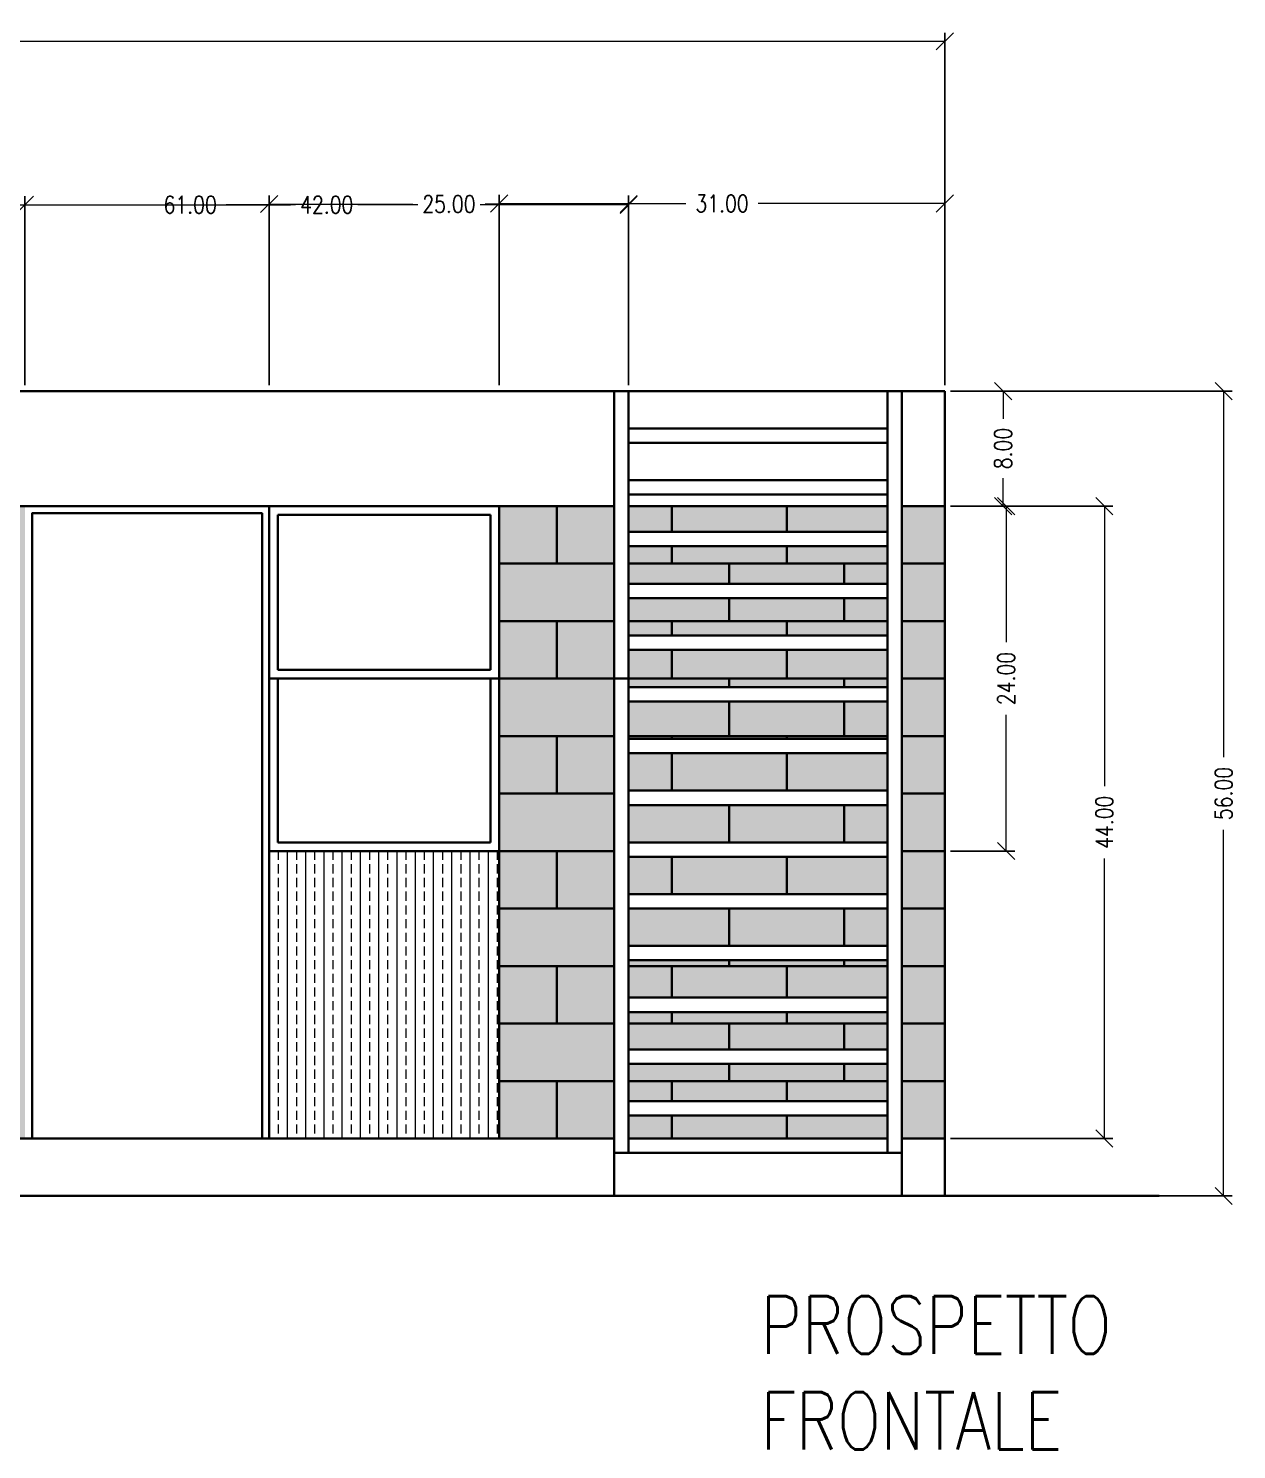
# Paper-space layout 'A000' of a CAD drawing. Header units: metres, sheet in millimetres. Extents: x -6 to 588, y -18 to 402.
# Drawn here: x 440.9 to 525, y 101.9 to 200.8 of the extents above; entities that cross this region are included whole.
import ezdxf

# ---------------------------------------------------------------- set-up
doc = ezdxf.new("R2010")
doc.units = ezdxf.units.M
doc.header["$MEASUREMENT"] = 0
doc.layers.get('DEFPOINTS').update_dxf_attribs({"color": 210})
for name, color, linetype, lineweight in [('A-ANNO-DIMS', 3, 'Continuous', 18), ('A-ANNO-TEXT', 3, 'Continuous', 18), ('A-ELEV-MBE1', 7, 'Continuous', 35), ('A-ELEV-PATT', 8, 'Continuous', 18)]:
    doc.layers.add(name, color=color, linetype=linetype, lineweight=lineweight)
doc.styles.add('E-ROMANS', font='romans.shx', dxfattribs={"width": 0.8})
doc.dimstyles.new('E-0100_ARW_18', dxfattribs={"dimscale": 0.001, "dimtxt": 180, "dimasz": 180, "dimexe": 90, "dimexo": 60, "dimgap": 90, "dimtad": 0, "dimzin": 0, "dimdsep": 46, "dimtxsty": 'E-ROMANS', "dimblk": 'OPEN90', "dimcen": 90, "dimclrd": 256, "dimclre": 256, "dimclrt": 256, "dimadec": 0, "dimazin": 0, "dimtfac": 1, "dimtmove": 1, "dimatfit": 3, "dimldrblk": 'OPEN90', "dimfxl": 1, "dimtfill": 1, "dimtolj": 1, "dimtzin": 0, "dimarcsym": 0})

# ---------------------------------------------------------------- blocks, each defined once
blk = doc.blocks.new('_Oblique')
at = {"color": 0, "linetype": 'ByBlock', "lineweight": -2}
blk.add_line((-0.5, -0.5), (0.5, 0.5), dxfattribs=at)
blk = doc.blocks.new('*D96')
at = {"layer": 'A-ANNO-DIMS', "lineweight": -2, "transparency": 16777216}
for p, q in [((309.67, 175.968), (309.67, 200.498)), ((504.67, 175.968), (504.67, 200.498))]:
    blk.add_line(p, q, dxfattribs=at)
at = {"layer": 'A-ANNO-DIMS', "transparency": 16777216}
for p, q in [((309.67, 199.898), (404.261, 199.898)), ((504.67, 199.898), (410.079, 199.898))]:
    blk.add_line(p, q, dxfattribs=at)
at = {"layer": 'DEFPOINTS', "color": 0, "transparency": 16777216}
for p in [(504.67, 199.898), (309.67, 175.568), (504.67, 175.568)]:
    blk.add_point(p, dxfattribs=at)
at = {"layer": 'A-ANNO-DIMS', "transparency": 16777216, "xscale": 1.2, "yscale": 1.2, "zscale": 1.2, "rotation": 180}
blk.add_blockref('_Oblique', (309.67, 199.898), dxfattribs=at)
at = {"layer": 'A-ANNO-DIMS', "transparency": 16777216, "xscale": 1.2, "yscale": 1.2, "zscale": 1.2}
blk.add_blockref('_Oblique', (504.67, 199.898), dxfattribs=at)
at = {"layer": 'A-ANNO-DIMS', "transparency": 16777216, "insert": (407.17, 199.898), "char_height": 1.2, "attachment_point": 5, "style": 'E-ROMANS', "bg_fill": 3, "box_fill_scale": 1.25, "bg_fill_color": 256, "bg_fill_true_color": 13158600, "bg_fill_transparency": 0}
blk.add_mtext('\\A1;195.00', dxfattribs=at)
blk = doc.blocks.new('_Open90')
at = {"color": 0, "linetype": 'ByBlock', "lineweight": -2}
for p, q in [((0, 0), (-1, 0)), ((-0.5, 0.5), (0, 0)), ((0, 0), (-0.5, -0.5))]:
    blk.add_line(p, q, dxfattribs=at)
blk = doc.blocks.new('*D100')
at = {"layer": 'A-ANNO-DIMS', "lineweight": -2, "transparency": 16777216}
for p, q in [((421.67, 175.968), (421.67, 189.132)), ((482.67, 175.968), (482.67, 189.132))]:
    blk.add_line(p, q, dxfattribs=at)
at = {"layer": 'A-ANNO-DIMS', "transparency": 16777216}
for p, q in [((421.67, 188.532), (449.673, 188.532)), ((482.67, 188.532), (454.667, 188.532))]:
    blk.add_line(p, q, dxfattribs=at)
at = {"layer": 'DEFPOINTS', "color": 0, "transparency": 16777216}
for p in [(482.67, 188.532), (421.67, 175.568), (482.67, 175.568)]:
    blk.add_point(p, dxfattribs=at)
at = {"layer": 'A-ANNO-DIMS', "transparency": 16777216, "xscale": 1.2, "yscale": 1.2, "zscale": 1.2, "rotation": 180}
blk.add_blockref('_Oblique', (421.67, 188.532), dxfattribs=at)
at = {"layer": 'A-ANNO-DIMS', "transparency": 16777216, "xscale": 1.2, "yscale": 1.2, "zscale": 1.2}
blk.add_blockref('_Oblique', (482.67, 188.532), dxfattribs=at)
at = {"layer": 'A-ANNO-DIMS', "transparency": 16777216, "insert": (452.17, 188.532), "char_height": 1.2, "attachment_point": 5, "style": 'E-ROMANS', "bg_fill": 3, "box_fill_scale": 1.25, "bg_fill_color": 256, "bg_fill_true_color": 13158600, "bg_fill_transparency": 0}
blk.add_mtext('\\A1;61.00', dxfattribs=at)
blk = doc.blocks.new('*D101')
at = {"layer": 'A-ANNO-DIMS', "lineweight": -2, "transparency": 16777216}
for p, q in [((440.67, 175.968), (440.67, 189.132)), ((482.67, 175.968), (482.67, 189.132))]:
    blk.add_line(p, q, dxfattribs=at)
at = {"layer": 'A-ANNO-DIMS', "transparency": 16777216}
for p, q in [((440.67, 188.532), (459.15, 188.532)), ((482.67, 188.532), (464.19, 188.532))]:
    blk.add_line(p, q, dxfattribs=at)
at = {"layer": 'DEFPOINTS', "color": 0, "transparency": 16777216}
for p in [(482.67, 188.532), (440.67, 175.568), (482.67, 175.568)]:
    blk.add_point(p, dxfattribs=at)
at = {"layer": 'A-ANNO-DIMS', "transparency": 16777216, "xscale": 1.2, "yscale": 1.2, "zscale": 1.2, "rotation": 180}
blk.add_blockref('_Oblique', (440.67, 188.532), dxfattribs=at)
at = {"layer": 'A-ANNO-DIMS', "transparency": 16777216, "xscale": 1.2, "yscale": 1.2, "zscale": 1.2}
blk.add_blockref('_Oblique', (482.67, 188.532), dxfattribs=at)
at = {"layer": 'A-ANNO-DIMS', "transparency": 16777216, "insert": (461.67, 188.532), "char_height": 1.2, "attachment_point": 5, "style": 'E-ROMANS', "bg_fill": 3, "box_fill_scale": 1.25, "bg_fill_color": 256, "bg_fill_true_color": 13158600, "bg_fill_transparency": 0}
blk.add_mtext('\\A1;42.00', dxfattribs=at)
blk = doc.blocks.new('*D102')
at = {"layer": 'A-ANNO-DIMS', "lineweight": -2, "transparency": 16777216}
for p, q in [((457.67, 175.968), (457.67, 189.181)), ((482.67, 175.968), (482.67, 189.181))]:
    blk.add_line(p, q, dxfattribs=at)
at = {"layer": 'A-ANNO-DIMS', "transparency": 16777216}
for p, q in [((457.67, 188.581), (467.65, 188.581)), ((482.67, 188.581), (472.69, 188.581))]:
    blk.add_line(p, q, dxfattribs=at)
at = {"layer": 'DEFPOINTS', "color": 0, "transparency": 16777216}
for p in [(482.67, 188.581), (457.67, 175.568), (482.67, 175.568)]:
    blk.add_point(p, dxfattribs=at)
at = {"layer": 'A-ANNO-DIMS', "transparency": 16777216, "xscale": 1.2, "yscale": 1.2, "zscale": 1.2, "rotation": 180}
blk.add_blockref('_Oblique', (457.67, 188.581), dxfattribs=at)
at = {"layer": 'A-ANNO-DIMS', "transparency": 16777216, "xscale": 1.2, "yscale": 1.2, "zscale": 1.2}
blk.add_blockref('_Oblique', (482.67, 188.581), dxfattribs=at)
at = {"layer": 'A-ANNO-DIMS', "transparency": 16777216, "insert": (470.17, 188.581), "char_height": 1.2, "attachment_point": 5, "style": 'E-ROMANS', "bg_fill": 3, "box_fill_scale": 1.25, "bg_fill_color": 256, "bg_fill_true_color": 13158600, "bg_fill_transparency": 0}
blk.add_mtext('\\A1;25.00', dxfattribs=at)
blk = doc.blocks.new('*D103')
at = {"layer": 'A-ANNO-DIMS', "lineweight": -2, "transparency": 16777216}
for p, q in [((473.67, 175.968), (473.67, 189.219)), ((504.67, 175.968), (504.67, 189.219))]:
    blk.add_line(p, q, dxfattribs=at)
at = {"layer": 'A-ANNO-DIMS', "transparency": 16777216}
for p, q in [((473.67, 188.619), (486.65, 188.619)), ((504.67, 188.619), (491.69, 188.619))]:
    blk.add_line(p, q, dxfattribs=at)
at = {"layer": 'DEFPOINTS', "color": 0, "transparency": 16777216}
for p in [(504.67, 188.619), (473.67, 175.568), (504.67, 175.568)]:
    blk.add_point(p, dxfattribs=at)
at = {"layer": 'A-ANNO-DIMS', "transparency": 16777216, "xscale": 1.2, "yscale": 1.2, "zscale": 1.2, "rotation": 180}
blk.add_blockref('_Oblique', (473.67, 188.619), dxfattribs=at)
at = {"layer": 'A-ANNO-DIMS', "transparency": 16777216, "xscale": 1.2, "yscale": 1.2, "zscale": 1.2}
blk.add_blockref('_Oblique', (504.67, 188.619), dxfattribs=at)
at = {"layer": 'A-ANNO-DIMS', "transparency": 16777216, "insert": (489.17, 188.619), "char_height": 1.2, "attachment_point": 5, "style": 'E-ROMANS', "bg_fill": 3, "box_fill_scale": 1.25, "bg_fill_color": 256, "bg_fill_true_color": 13158600, "bg_fill_transparency": 0}
blk.add_mtext('\\A1;31.00', dxfattribs=at)
blk = doc.blocks.new('*D104')
at = {"layer": 'A-ANNO-DIMS', "lineweight": -2, "transparency": 16777216}
for p, q in [((505.07, 175.568), (509.32, 175.568)), ((505.07, 167.568), (509.32, 167.568))]:
    blk.add_line(p, q, dxfattribs=at)
at = {"layer": 'A-ANNO-DIMS', "transparency": 16777216}
for p, q in [((508.72, 175.568), (508.72, 173.631)), ((508.72, 167.568), (508.72, 169.505))]:
    blk.add_line(p, q, dxfattribs=at)
at = {"layer": 'DEFPOINTS', "color": 0, "transparency": 16777216}
for p in [(504.67, 175.568), (504.67, 167.568), (508.72, 167.568)]:
    blk.add_point(p, dxfattribs=at)
at = {"layer": 'A-ANNO-DIMS', "transparency": 16777216, "xscale": 1.2, "yscale": 1.2, "zscale": 1.2}
for p, rotation in [((508.72, 175.568), 90), ((508.72, 167.568), 270)]:
    blk.add_blockref('_Oblique', p, dxfattribs=dict(at, rotation=rotation))
at = {"layer": 'A-ANNO-DIMS', "transparency": 16777216, "insert": (508.72, 171.568), "char_height": 1.2, "attachment_point": 5, "rotation": 90, "style": 'E-ROMANS', "bg_fill": 3, "box_fill_scale": 1.25, "bg_fill_color": 256, "bg_fill_true_color": 13158600, "bg_fill_transparency": 0}
blk.add_mtext('\\A1;8.00', dxfattribs=at)
blk = doc.blocks.new('*D105')
at = {"layer": 'A-ANNO-DIMS', "lineweight": -2, "transparency": 16777216}
for p, q in [((505.07, 167.568), (509.53, 167.568)), ((505.07, 143.568), (509.53, 143.568))]:
    blk.add_line(p, q, dxfattribs=at)
at = {"layer": 'A-ANNO-DIMS', "transparency": 16777216}
for p, q in [((508.93, 167.568), (508.93, 158.088)), ((508.93, 143.568), (508.93, 153.048))]:
    blk.add_line(p, q, dxfattribs=at)
at = {"layer": 'DEFPOINTS', "color": 0, "transparency": 16777216}
for p in [(504.67, 167.568), (504.67, 143.568), (508.93, 143.568)]:
    blk.add_point(p, dxfattribs=at)
at = {"layer": 'A-ANNO-DIMS', "transparency": 16777216, "xscale": 1.2, "yscale": 1.2, "zscale": 1.2}
for p, rotation in [((508.93, 167.568), 90), ((508.93, 143.568), 270)]:
    blk.add_blockref('_Oblique', p, dxfattribs=dict(at, rotation=rotation))
at = {"layer": 'A-ANNO-DIMS', "transparency": 16777216, "insert": (508.93, 155.568), "char_height": 1.2, "attachment_point": 5, "rotation": 90, "style": 'E-ROMANS', "bg_fill": 3, "box_fill_scale": 1.25, "bg_fill_color": 256, "bg_fill_true_color": 13158600, "bg_fill_transparency": 0}
blk.add_mtext('\\A1;24.00', dxfattribs=at)
blk = doc.blocks.new('*D106')
at = {"layer": 'A-ANNO-DIMS', "lineweight": -2, "transparency": 16777216}
for p, q in [((505.07, 167.568), (516.362, 167.568)), ((505.07, 123.568), (516.362, 123.568))]:
    blk.add_line(p, q, dxfattribs=at)
at = {"layer": 'A-ANNO-DIMS', "transparency": 16777216}
for p, q in [((515.762, 167.568), (515.762, 148.088)), ((515.762, 123.568), (515.762, 143.048))]:
    blk.add_line(p, q, dxfattribs=at)
at = {"layer": 'DEFPOINTS', "color": 0, "transparency": 16777216}
for p in [(504.67, 167.568), (504.67, 123.568), (515.762, 123.568)]:
    blk.add_point(p, dxfattribs=at)
at = {"layer": 'A-ANNO-DIMS', "transparency": 16777216, "xscale": 1.2, "yscale": 1.2, "zscale": 1.2}
for p, rotation in [((515.762, 167.568), 90), ((515.762, 123.568), 270)]:
    blk.add_blockref('_Oblique', p, dxfattribs=dict(at, rotation=rotation))
at = {"layer": 'A-ANNO-DIMS', "transparency": 16777216, "insert": (515.762, 145.568), "char_height": 1.2, "attachment_point": 5, "rotation": 90, "style": 'E-ROMANS', "bg_fill": 3, "box_fill_scale": 1.25, "bg_fill_color": 256, "bg_fill_true_color": 13158600, "bg_fill_transparency": 0}
blk.add_mtext('\\A1;44.00', dxfattribs=at)
blk = doc.blocks.new('*D107')
at = {"layer": 'A-ANNO-DIMS', "lineweight": -2, "transparency": 16777216}
for p, q in [((505.07, 175.568), (524.659, 175.568)), ((505.07, 119.568), (524.659, 119.568))]:
    blk.add_line(p, q, dxfattribs=at)
at = {"layer": 'A-ANNO-DIMS', "transparency": 16777216}
for p, q in [((524.059, 175.568), (524.059, 150.088)), ((524.059, 119.568), (524.059, 145.048))]:
    blk.add_line(p, q, dxfattribs=at)
at = {"layer": 'DEFPOINTS', "color": 0, "transparency": 16777216}
for p in [(504.67, 175.568), (504.67, 119.568), (524.059, 119.568)]:
    blk.add_point(p, dxfattribs=at)
at = {"layer": 'A-ANNO-DIMS', "transparency": 16777216, "xscale": 1.2, "yscale": 1.2, "zscale": 1.2}
for p, rotation in [((524.059, 175.568), 90), ((524.059, 119.568), 270)]:
    blk.add_blockref('_Oblique', p, dxfattribs=dict(at, rotation=rotation))
at = {"layer": 'A-ANNO-DIMS', "transparency": 16777216, "insert": (524.059, 147.568), "char_height": 1.2, "attachment_point": 5, "rotation": 90, "style": 'E-ROMANS', "bg_fill": 3, "box_fill_scale": 1.25, "bg_fill_color": 256, "bg_fill_true_color": 13158600, "bg_fill_transparency": 0}
blk.add_mtext('\\A1;56.00', dxfattribs=at)

psp = doc.layouts.new('A000')

# ---------------------------------------------------------------- hatches: boundary and pattern name
at = {"layer": 'A-ELEV-PATT'}
h = psp.add_hatch(dxfattribs=at)
h.set_pattern_fill('DOTS,_O', color=256, scale=0.5, angle=450)
h.set_pattern_definition([(90, (988.5353, 5863.67945), (-0.79375, 0.396875), [0, -0.79375])])
h.paths.add_polyline_path([(440.67, 167.568), (421.67, 167.568), (421.67, 143.568), (421.67, 123.568), (440.67, 123.568)])
h.paths.add_polyline_path([(481.67, 167.568), (473.67, 167.568), (473.67, 123.568), (481.67, 123.568)])
h.paths.add_polyline_path([(500.67, 167.568), (482.67, 167.568), (482.67, 165.768), (500.67, 165.768)])
h.paths.add_polyline_path([(500.67, 164.768), (482.67, 164.768), (482.67, 162.168), (500.67, 162.168)])
h.paths.add_polyline_path([(500.67, 161.168), (482.67, 161.168), (482.67, 158.568), (500.67, 158.568)])
h.paths.add_polyline_path([(500.67, 157.568), (482.67, 157.568), (482.67, 154.968), (500.67, 154.968)])
h.paths.add_polyline_path([(500.67, 153.968), (482.67, 153.968), (482.67, 151.368), (500.67, 151.368)])
h.paths.add_polyline_path([(500.67, 150.368), (482.67, 150.368), (482.67, 147.768), (500.67, 147.768)])
h.paths.add_polyline_path([(500.67, 146.768), (482.67, 146.768), (482.67, 144.168), (500.67, 144.168)])
h.paths.add_polyline_path([(500.67, 143.168), (482.67, 143.168), (482.67, 140.568), (500.67, 140.568)])
h.paths.add_polyline_path([(500.67, 139.568), (482.67, 139.568), (482.67, 136.968), (500.67, 136.968)])
h.paths.add_polyline_path([(500.67, 135.968), (482.67, 135.968), (482.67, 133.368), (500.67, 133.368)])
h.paths.add_polyline_path([(500.67, 132.368), (482.67, 132.368), (482.67, 129.768), (500.67, 129.768)])
h.paths.add_polyline_path([(500.67, 128.768), (482.67, 128.768), (482.67, 126.168), (500.67, 126.168)])
h.paths.add_polyline_path([(500.67, 125.168), (482.67, 125.168), (482.67, 123.568), (500.67, 123.568)])
h.paths.add_polyline_path([(504.67, 167.568), (501.67, 167.568), (501.67, 123.568), (504.67, 123.568)])

# ---------------------------------------------------------------- linework, layer by layer
at = {"layer": 'A-ELEV-MBE1'}
for p, q in [((373.67, 175.568), (482.67, 175.568)), ((482.67, 175.568), (501.67, 175.568)), ((501.67, 175.568), (504.67, 175.568)), ((504.67, 175.568), (504.67, 119.568)), ((482.67, 172.968), (500.67, 172.968)), ((482.67, 171.968), (500.67, 171.968)), ((482.67, 169.368), (500.67, 169.368)), ((482.67, 168.368), (500.67, 168.368)), ((373.67, 167.568), (481.67, 167.568)), ((457.67, 167.568), (457.67, 123.568)), ((473.67, 167.568), (457.752, 167.568)), ((473.67, 123.568), (473.67, 167.568)), ((477.67, 167.568), (477.67, 163.568)), ((500.67, 167.568), (482.67, 167.568)), ((485.67, 167.568), (485.67, 165.768)), ((493.67, 167.568), (493.67, 165.768)), ((501.67, 167.568), (504.67, 167.568)), ((473.07, 166.968), (458.27, 166.968)), ((458.27, 166.968), (458.27, 156.168)), ((473.07, 166.968), (473.07, 156.168)), ((482.67, 165.768), (500.67, 165.768)), ((482.67, 164.768), (500.67, 164.768)), ((485.67, 164.768), (485.67, 163.568)), ((493.67, 164.768), (493.67, 163.568)), ((473.67, 163.568), (481.67, 163.568)), ((482.67, 163.568), (500.67, 163.568)), ((489.67, 163.568), (489.67, 162.168)), ((497.67, 163.568), (497.67, 162.168)), ((501.67, 163.568), (504.67, 163.568)), ((482.67, 162.168), (500.67, 162.168)), ((482.67, 161.168), (500.67, 161.168)), ((489.67, 161.168), (489.67, 159.568)), ((497.67, 161.168), (497.67, 159.568)), ((473.67, 159.568), (481.67, 159.568)), ((477.67, 159.568), (477.67, 155.568)), ((482.67, 159.568), (500.67, 159.568)), ((485.67, 159.568), (485.67, 158.568)), ((493.67, 159.568), (493.67, 158.568)), ((501.67, 159.568), (504.67, 159.568)), ((482.67, 158.568), (500.67, 158.568)), ((482.67, 157.568), (500.67, 157.568)), ((485.67, 157.568), (485.67, 155.568)), ((493.67, 157.568), (493.67, 155.568)), ((458.27, 155.568), (458.27, 144.168)), ((473.07, 155.568), (473.07, 144.168)), ((473.67, 155.568), (500.67, 155.568)), ((489.67, 155.568), (489.67, 154.968)), ((497.67, 155.568), (497.67, 154.968)), ((501.67, 155.568), (504.67, 155.568)), ((482.67, 154.968), (500.67, 154.968)), ((482.67, 153.968), (500.67, 153.968)), ((489.67, 153.968), (489.67, 151.568)), ((497.67, 153.968), (497.67, 151.568)), ((473.67, 151.568), (481.67, 151.568)), ((477.67, 151.568), (477.67, 147.568)), ((482.67, 151.568), (500.67, 151.568)), ((482.67, 151.368), (500.67, 151.368)), ((485.67, 151.568), (485.67, 151.368)), ((493.67, 151.568), (493.67, 151.368)), ((501.67, 151.568), (504.67, 151.568)), ((482.67, 150.368), (500.67, 150.368)), ((485.67, 150.368), (485.67, 147.768)), ((493.67, 150.368), (493.67, 147.768)), ((473.67, 147.568), (481.67, 147.568)), ((482.67, 147.768), (500.67, 147.768)), ((501.67, 147.568), (504.67, 147.568)), ((482.67, 146.768), (500.67, 146.768)), ((489.67, 146.768), (489.67, 144.168)), ((497.67, 146.768), (497.67, 144.168)), ((473.67, 143.568), (457.67, 143.568)), ((473.07, 144.168), (458.27, 144.168)), ((473.67, 143.568), (481.67, 143.568)), ((477.67, 143.568), (477.67, 139.568)), ((482.67, 144.168), (500.67, 144.168)), ((501.67, 143.568), (504.67, 143.568)), ((482.67, 143.168), (500.67, 143.168)), ((485.67, 143.168), (485.67, 140.568)), ((493.67, 143.168), (493.67, 140.568)), ((482.67, 140.568), (500.67, 140.568)), ((473.67, 139.568), (481.67, 139.568)), ((482.67, 139.568), (500.67, 139.568)), ((489.67, 139.568), (489.67, 136.968)), ((497.67, 139.568), (497.67, 136.968)), ((501.67, 139.568), (504.67, 139.568)), ((482.67, 136.968), (500.67, 136.968)), ((473.67, 135.568), (481.67, 135.568)), ((477.67, 135.568), (477.67, 131.568)), ((482.67, 135.968), (500.67, 135.968)), ((482.67, 135.568), (500.67, 135.568)), ((485.67, 135.568), (485.67, 133.368)), ((489.67, 135.968), (489.67, 135.568)), ((493.67, 135.568), (493.67, 133.368)), ((497.67, 135.968), (497.67, 135.568)), ((501.67, 135.568), (504.67, 135.568)), ((482.67, 133.368), (500.67, 133.368)), ((473.67, 131.568), (481.67, 131.568)), ((482.67, 132.368), (500.67, 132.368)), ((482.67, 131.568), (500.67, 131.568)), ((485.67, 132.368), (485.67, 131.568)), ((489.67, 131.568), (489.67, 129.768)), ((493.67, 132.368), (493.67, 131.568)), ((497.67, 131.568), (497.67, 129.768)), ((501.67, 131.568), (504.67, 131.568)), ((482.67, 129.768), (500.67, 129.768)), ((482.67, 128.768), (500.67, 128.768)), ((489.67, 128.768), (489.67, 127.568)), ((497.67, 128.768), (497.67, 127.568)), ((473.67, 127.568), (481.67, 127.568)), ((477.67, 127.568), (477.67, 123.568)), ((482.67, 127.568), (500.67, 127.568)), ((485.67, 127.568), (485.67, 126.168)), ((493.67, 127.568), (493.67, 126.168)), ((501.67, 127.568), (504.67, 127.568)), ((482.67, 126.168), (500.67, 126.168)), ((482.67, 125.168), (500.67, 125.168)), ((485.67, 125.168), (485.67, 123.568)), ((493.67, 125.168), (493.67, 123.568)), ((373.67, 123.568), (481.67, 123.568)), ((482.67, 123.568), (500.67, 123.568)), ((501.67, 123.568), (504.67, 123.568)), ((481.67, 122.568), (501.67, 122.568)), ((309.67, 119.568), (519.582, 119.568))]:
    psp.add_line(p, q, dxfattribs=at)
for points in [[(481.67, 119.568), (481.67, 175.568)], [(482.67, 122.568), (482.67, 175.568)], [(500.67, 122.568), (500.67, 175.568)], [(501.67, 119.568), (501.67, 175.568)], [(441.17, 123.568), (441.17, 167.068), (457.17, 167.068), (457.17, 123.568)], [(473.67, 155.568), (457.67, 155.568)], [(473.07, 156.168), (458.27, 156.168)]]:
    psp.add_lwpolyline(points, dxfattribs=at)
at = {"layer": 'A-ELEV-PATT', "linetype": 'Continuous'}
for p, q in [((457.675, 123.568), (457.675, 143.568)), ((458.31, 142.964), (458.31, 143.568)), ((458.945, 123.568), (458.945, 143.568)), ((459.58, 142.964), (459.58, 143.568)), ((460.215, 123.568), (460.215, 143.568)), ((460.85, 142.964), (460.85, 143.568)), ((461.485, 123.568), (461.485, 143.568)), ((462.12, 142.964), (462.12, 143.568)), ((462.755, 123.568), (462.755, 143.568)), ((463.39, 142.964), (463.39, 143.568)), ((464.025, 123.568), (464.025, 143.568)), ((464.66, 142.964), (464.66, 143.568)), ((465.295, 123.568), (465.295, 143.568)), ((465.93, 142.964), (465.93, 143.568)), ((466.565, 123.568), (466.565, 143.568)), ((467.2, 142.964), (467.2, 143.568)), ((467.835, 123.568), (467.835, 143.568)), ((468.47, 142.964), (468.47, 143.568)), ((469.105, 123.568), (469.105, 143.568)), ((469.74, 142.964), (469.74, 143.568)), ((470.375, 123.568), (470.375, 143.568)), ((471.01, 142.964), (471.01, 143.568)), ((471.645, 123.568), (471.645, 143.568)), ((472.28, 142.964), (472.28, 143.568)), ((472.915, 123.568), (472.915, 143.568)), ((473.55, 142.964), (473.55, 143.568)), ((458.31, 142.012), (458.31, 142.647)), ((459.58, 142.012), (459.58, 142.647)), ((460.85, 142.012), (460.85, 142.647)), ((462.12, 142.012), (462.12, 142.647)), ((463.39, 142.012), (463.39, 142.647)), ((464.66, 142.012), (464.66, 142.647)), ((465.93, 142.012), (465.93, 142.647)), ((467.2, 142.012), (467.2, 142.647)), ((468.47, 142.012), (468.47, 142.647)), ((469.74, 142.012), (469.74, 142.647)), ((471.01, 142.012), (471.01, 142.647)), ((472.28, 142.012), (472.28, 142.647)), ((473.55, 142.012), (473.55, 142.647)), ((458.31, 141.059), (458.31, 141.694)), ((459.58, 141.059), (459.58, 141.694)), ((460.85, 141.059), (460.85, 141.694)), ((462.12, 141.059), (462.12, 141.694)), ((463.39, 141.059), (463.39, 141.694)), ((464.66, 141.059), (464.66, 141.694)), ((465.93, 141.059), (465.93, 141.694)), ((467.2, 141.059), (467.2, 141.694)), ((468.47, 141.059), (468.47, 141.694)), ((469.74, 141.059), (469.74, 141.694)), ((471.01, 141.059), (471.01, 141.694)), ((472.28, 141.059), (472.28, 141.694)), ((473.55, 141.059), (473.55, 141.694)), ((458.31, 140.107), (458.31, 140.742)), ((459.58, 140.107), (459.58, 140.742)), ((460.85, 140.107), (460.85, 140.742)), ((462.12, 140.107), (462.12, 140.742)), ((463.39, 140.107), (463.39, 140.742)), ((464.66, 140.107), (464.66, 140.742)), ((465.93, 140.107), (465.93, 140.742)), ((467.2, 140.107), (467.2, 140.742)), ((468.47, 140.107), (468.47, 140.742)), ((469.74, 140.107), (469.74, 140.742)), ((471.01, 140.107), (471.01, 140.742)), ((472.28, 140.107), (472.28, 140.742)), ((473.55, 140.107), (473.55, 140.742)), ((458.31, 139.154), (458.31, 139.789)), ((459.58, 139.154), (459.58, 139.789)), ((460.85, 139.154), (460.85, 139.789)), ((462.12, 139.154), (462.12, 139.789)), ((463.39, 139.154), (463.39, 139.789)), ((464.66, 139.154), (464.66, 139.789)), ((465.93, 139.154), (465.93, 139.789)), ((467.2, 139.154), (467.2, 139.789)), ((468.47, 139.154), (468.47, 139.789)), ((469.74, 139.154), (469.74, 139.789)), ((471.01, 139.154), (471.01, 139.789)), ((472.28, 139.154), (472.28, 139.789)), ((473.55, 139.154), (473.55, 139.789)), ((458.31, 138.202), (458.31, 138.837)), ((459.58, 138.202), (459.58, 138.837)), ((460.85, 138.202), (460.85, 138.837)), ((462.12, 138.202), (462.12, 138.837)), ((463.39, 138.202), (463.39, 138.837)), ((464.66, 138.202), (464.66, 138.837)), ((465.93, 138.202), (465.93, 138.837)), ((467.2, 138.202), (467.2, 138.837)), ((468.47, 138.202), (468.47, 138.837)), ((469.74, 138.202), (469.74, 138.837)), ((471.01, 138.202), (471.01, 138.837)), ((472.28, 138.202), (472.28, 138.837)), ((473.55, 138.202), (473.55, 138.837)), ((458.31, 137.249), (458.31, 137.884)), ((459.58, 137.249), (459.58, 137.884)), ((460.85, 137.249), (460.85, 137.884)), ((462.12, 137.249), (462.12, 137.884)), ((463.39, 137.249), (463.39, 137.884)), ((464.66, 137.249), (464.66, 137.884)), ((465.93, 137.249), (465.93, 137.884)), ((467.2, 137.249), (467.2, 137.884)), ((468.47, 137.249), (468.47, 137.884)), ((469.74, 137.249), (469.74, 137.884)), ((471.01, 137.249), (471.01, 137.884)), ((472.28, 137.249), (472.28, 137.884)), ((473.55, 137.249), (473.55, 137.884)), ((458.31, 136.297), (458.31, 136.932)), ((459.58, 136.297), (459.58, 136.932)), ((460.85, 136.297), (460.85, 136.932)), ((462.12, 136.297), (462.12, 136.932)), ((463.39, 136.297), (463.39, 136.932)), ((464.66, 136.297), (464.66, 136.932)), ((465.93, 136.297), (465.93, 136.932)), ((467.2, 136.297), (467.2, 136.932)), ((468.47, 136.297), (468.47, 136.932)), ((469.74, 136.297), (469.74, 136.932)), ((471.01, 136.297), (471.01, 136.932)), ((472.28, 136.297), (472.28, 136.932)), ((473.55, 136.297), (473.55, 136.932)), ((458.31, 135.344), (458.31, 135.979)), ((459.58, 135.344), (459.58, 135.979)), ((460.85, 135.344), (460.85, 135.979)), ((462.12, 135.344), (462.12, 135.979)), ((463.39, 135.344), (463.39, 135.979)), ((464.66, 135.344), (464.66, 135.979)), ((465.93, 135.344), (465.93, 135.979)), ((467.2, 135.344), (467.2, 135.979)), ((468.47, 135.344), (468.47, 135.979)), ((469.74, 135.344), (469.74, 135.979)), ((471.01, 135.344), (471.01, 135.979)), ((472.28, 135.344), (472.28, 135.979)), ((473.55, 135.344), (473.55, 135.979)), ((458.31, 134.392), (458.31, 135.027)), ((459.58, 134.392), (459.58, 135.027)), ((460.85, 134.392), (460.85, 135.027)), ((462.12, 134.392), (462.12, 135.027)), ((463.39, 134.392), (463.39, 135.027)), ((464.66, 134.392), (464.66, 135.027)), ((465.93, 134.392), (465.93, 135.027)), ((467.2, 134.392), (467.2, 135.027)), ((468.47, 134.392), (468.47, 135.027)), ((469.74, 134.392), (469.74, 135.027)), ((471.01, 134.392), (471.01, 135.027)), ((472.28, 134.392), (472.28, 135.027)), ((473.55, 134.392), (473.55, 135.027)), ((458.31, 133.439), (458.31, 134.074)), ((459.58, 133.439), (459.58, 134.074)), ((460.85, 133.439), (460.85, 134.074)), ((462.12, 133.439), (462.12, 134.074)), ((463.39, 133.439), (463.39, 134.074)), ((464.66, 133.439), (464.66, 134.074)), ((465.93, 133.439), (465.93, 134.074)), ((467.2, 133.439), (467.2, 134.074)), ((468.47, 133.439), (468.47, 134.074)), ((469.74, 133.439), (469.74, 134.074)), ((471.01, 133.439), (471.01, 134.074)), ((472.28, 133.439), (472.28, 134.074)), ((473.55, 133.439), (473.55, 134.074)), ((458.31, 132.487), (458.31, 133.122)), ((459.58, 132.487), (459.58, 133.122)), ((460.85, 132.487), (460.85, 133.122)), ((462.12, 132.487), (462.12, 133.122)), ((463.39, 132.487), (463.39, 133.122)), ((464.66, 132.487), (464.66, 133.122)), ((465.93, 132.487), (465.93, 133.122)), ((467.2, 132.487), (467.2, 133.122)), ((468.47, 132.487), (468.47, 133.122)), ((469.74, 132.487), (469.74, 133.122)), ((471.01, 132.487), (471.01, 133.122)), ((472.28, 132.487), (472.28, 133.122)), ((473.55, 132.487), (473.55, 133.122)), ((458.31, 131.534), (458.31, 132.169)), ((459.58, 131.534), (459.58, 132.169)), ((460.85, 131.534), (460.85, 132.169)), ((462.12, 131.534), (462.12, 132.169)), ((463.39, 131.534), (463.39, 132.169)), ((464.66, 131.534), (464.66, 132.169)), ((465.93, 131.534), (465.93, 132.169)), ((467.2, 131.534), (467.2, 132.169)), ((468.47, 131.534), (468.47, 132.169)), ((469.74, 131.534), (469.74, 132.169)), ((471.01, 131.534), (471.01, 132.169)), ((472.28, 131.534), (472.28, 132.169)), ((473.55, 131.534), (473.55, 132.169)), ((458.31, 130.582), (458.31, 131.217)), ((459.58, 130.582), (459.58, 131.217)), ((460.85, 130.582), (460.85, 131.217)), ((462.12, 130.582), (462.12, 131.217)), ((463.39, 130.582), (463.39, 131.217)), ((464.66, 130.582), (464.66, 131.217)), ((465.93, 130.582), (465.93, 131.217)), ((467.2, 130.582), (467.2, 131.217)), ((468.47, 130.582), (468.47, 131.217)), ((469.74, 130.582), (469.74, 131.217)), ((471.01, 130.582), (471.01, 131.217)), ((472.28, 130.582), (472.28, 131.217)), ((473.55, 130.582), (473.55, 131.217)), ((458.31, 129.629), (458.31, 130.264)), ((459.58, 129.629), (459.58, 130.264)), ((460.85, 129.629), (460.85, 130.264)), ((462.12, 129.629), (462.12, 130.264)), ((463.39, 129.629), (463.39, 130.264)), ((464.66, 129.629), (464.66, 130.264)), ((465.93, 129.629), (465.93, 130.264)), ((467.2, 129.629), (467.2, 130.264)), ((468.47, 129.629), (468.47, 130.264)), ((469.74, 129.629), (469.74, 130.264)), ((471.01, 129.629), (471.01, 130.264)), ((472.28, 129.629), (472.28, 130.264)), ((473.55, 129.629), (473.55, 130.264)), ((458.31, 128.677), (458.31, 129.312)), ((459.58, 128.677), (459.58, 129.312)), ((460.85, 128.677), (460.85, 129.312)), ((462.12, 128.677), (462.12, 129.312)), ((463.39, 128.677), (463.39, 129.312)), ((464.66, 128.677), (464.66, 129.312)), ((465.93, 128.677), (465.93, 129.312)), ((467.2, 128.677), (467.2, 129.312)), ((468.47, 128.677), (468.47, 129.312)), ((469.74, 128.677), (469.74, 129.312)), ((471.01, 128.677), (471.01, 129.312)), ((472.28, 128.677), (472.28, 129.312)), ((473.55, 128.677), (473.55, 129.312)), ((458.31, 127.724), (458.31, 128.359)), ((459.58, 127.724), (459.58, 128.359)), ((460.85, 127.724), (460.85, 128.359)), ((462.12, 127.724), (462.12, 128.359)), ((463.39, 127.724), (463.39, 128.359)), ((464.66, 127.724), (464.66, 128.359)), ((465.93, 127.724), (465.93, 128.359)), ((467.2, 127.724), (467.2, 128.359)), ((468.47, 127.724), (468.47, 128.359)), ((469.74, 127.724), (469.74, 128.359)), ((471.01, 127.724), (471.01, 128.359)), ((472.28, 127.724), (472.28, 128.359)), ((473.55, 127.724), (473.55, 128.359)), ((458.31, 126.772), (458.31, 127.407)), ((459.58, 126.772), (459.58, 127.407)), ((460.85, 126.772), (460.85, 127.407)), ((462.12, 126.772), (462.12, 127.407)), ((463.39, 126.772), (463.39, 127.407)), ((464.66, 126.772), (464.66, 127.407)), ((465.93, 126.772), (465.93, 127.407)), ((467.2, 126.772), (467.2, 127.407)), ((468.47, 126.772), (468.47, 127.407)), ((469.74, 126.772), (469.74, 127.407)), ((471.01, 126.772), (471.01, 127.407)), ((472.28, 126.772), (472.28, 127.407)), ((473.55, 126.772), (473.55, 127.407)), ((458.31, 125.819), (458.31, 126.454)), ((459.58, 125.819), (459.58, 126.454)), ((460.85, 125.819), (460.85, 126.454)), ((462.12, 125.819), (462.12, 126.454)), ((463.39, 125.819), (463.39, 126.454)), ((464.66, 125.819), (464.66, 126.454)), ((465.93, 125.819), (465.93, 126.454)), ((467.2, 125.819), (467.2, 126.454)), ((468.47, 125.819), (468.47, 126.454)), ((469.74, 125.819), (469.74, 126.454)), ((471.01, 125.819), (471.01, 126.454)), ((472.28, 125.819), (472.28, 126.454)), ((473.55, 125.819), (473.55, 126.454)), ((458.31, 124.867), (458.31, 125.502)), ((459.58, 124.867), (459.58, 125.502)), ((460.85, 124.867), (460.85, 125.502)), ((462.12, 124.867), (462.12, 125.502)), ((463.39, 124.867), (463.39, 125.502)), ((464.66, 124.867), (464.66, 125.502)), ((465.93, 124.867), (465.93, 125.502)), ((467.2, 124.867), (467.2, 125.502)), ((468.47, 124.867), (468.47, 125.502)), ((469.74, 124.867), (469.74, 125.502)), ((471.01, 124.867), (471.01, 125.502)), ((472.28, 124.867), (472.28, 125.502)), ((473.55, 124.867), (473.55, 125.502)), ((458.31, 123.914), (458.31, 124.549)), ((458.31, 123.568), (458.31, 123.597)), ((459.58, 123.914), (459.58, 124.549)), ((459.58, 123.568), (459.58, 123.597)), ((460.85, 123.914), (460.85, 124.549)), ((460.85, 123.568), (460.85, 123.597)), ((462.12, 123.914), (462.12, 124.549)), ((462.12, 123.568), (462.12, 123.597)), ((463.39, 123.914), (463.39, 124.549)), ((463.39, 123.568), (463.39, 123.597)), ((464.66, 123.914), (464.66, 124.549)), ((464.66, 123.568), (464.66, 123.597)), ((465.93, 123.914), (465.93, 124.549)), ((465.93, 123.568), (465.93, 123.597)), ((467.2, 123.914), (467.2, 124.549)), ((467.2, 123.568), (467.2, 123.597)), ((468.47, 123.914), (468.47, 124.549)), ((468.47, 123.568), (468.47, 123.597)), ((469.74, 123.914), (469.74, 124.549)), ((469.74, 123.568), (469.74, 123.597)), ((471.01, 123.914), (471.01, 124.549)), ((471.01, 123.568), (471.01, 123.597)), ((472.28, 123.914), (472.28, 124.549)), ((472.28, 123.568), (472.28, 123.597)), ((473.55, 123.914), (473.55, 124.549)), ((473.55, 123.568), (473.55, 123.597))]:
    psp.add_line(p, q, dxfattribs=at)

# ---------------------------------------------------------------- texts
at = {"layer": 'A-ANNO-TEXT', "insert": (491.843, 112.594), "char_height": 4, "attachment_point": 1, "style": 'E-ROMANS'}
psp.add_mtext_dynamic_manual_height_columns('PROSPETTO FRONTALE', width=3.80072, gutter_width=9, heights=[0], dxfattribs=at)

# ---------------------------------------------------------------- next in the draw order: dimensions: what is measured, and where the dimension line sits
at = {"layer": 'A-ANNO-DIMS'}
dim = psp.add_linear_dim(base=(504.67, 199.898), p1=(309.67, 175.568), p2=(504.67, 175.568), dimstyle='E-0100_ARW_18', override={"dimscale": 0.01, "dimtxt": 120, "dimasz": 120, "dimexe": 60, "dimexo": 40, "dimgap": 60, "dimblk": 'Oblique', "dimcen": 60, "dimlwd": 65535}, dxfattribs=at)
dim.commit()
dim.dimension.update_dxf_attribs({"geometry": '*D96', "text_midpoint": (407.17, 199.898)})

# ---------------------------------------------------------------- next in the draw order: dimensions: what is measured, and where the dimension line sits
dim = psp.add_linear_dim(base=(482.67, 188.532), p1=(421.67, 175.568), p2=(482.67, 175.568), dimstyle='E-0100_ARW_18', override={"dimscale": 0.01, "dimtxt": 120, "dimasz": 120, "dimexe": 60, "dimexo": 40, "dimgap": 60, "dimblk": 'Oblique', "dimcen": 60, "dimlwd": 65535}, dxfattribs=at)
dim.commit()
dim.dimension.update_dxf_attribs({"geometry": '*D100', "text_midpoint": (452.17, 188.532)})

# ---------------------------------------------------------------- next in the draw order: dimensions: what is measured, and where the dimension line sits
dim = psp.add_linear_dim(base=(482.67, 188.532), p1=(440.67, 175.568), p2=(482.67, 175.568), dimstyle='E-0100_ARW_18', override={"dimscale": 0.01, "dimtxt": 120, "dimasz": 120, "dimexe": 60, "dimexo": 40, "dimgap": 60, "dimblk": 'Oblique', "dimcen": 60, "dimlwd": 65535}, dxfattribs=at)
dim.commit()
dim.dimension.update_dxf_attribs({"geometry": '*D101', "text_midpoint": (461.67, 188.532)})

# ---------------------------------------------------------------- next in the draw order: dimensions: what is measured, and where the dimension line sits
dim = psp.add_linear_dim(base=(482.67, 188.581), p1=(457.67, 175.568), p2=(482.67, 175.568), dimstyle='E-0100_ARW_18', override={"dimscale": 0.01, "dimtxt": 120, "dimasz": 120, "dimexe": 60, "dimexo": 40, "dimgap": 60, "dimblk": 'Oblique', "dimcen": 60, "dimlwd": 65535}, dxfattribs=at)
dim.commit()
dim.dimension.update_dxf_attribs({"geometry": '*D102', "text_midpoint": (470.17, 188.581)})

# ---------------------------------------------------------------- next in the draw order: dimensions: what is measured, and where the dimension line sits
dim = psp.add_linear_dim(base=(504.67, 188.619), p1=(473.67, 175.568), p2=(504.67, 175.568), dimstyle='E-0100_ARW_18', override={"dimscale": 0.01, "dimtxt": 120, "dimasz": 120, "dimexe": 60, "dimexo": 40, "dimgap": 60, "dimblk": 'Oblique', "dimcen": 60, "dimlwd": 65535}, dxfattribs=at)
dim.commit()
dim.dimension.update_dxf_attribs({"geometry": '*D103', "text_midpoint": (489.17, 188.619)})

# ---------------------------------------------------------------- next in the draw order: dimensions: what is measured, and where the dimension line sits
dim = psp.add_linear_dim(base=(508.72, 167.568), p1=(504.67, 175.568), p2=(504.67, 167.568), angle=90, dimstyle='E-0100_ARW_18', override={"dimscale": 0.01, "dimtxt": 120, "dimasz": 120, "dimexe": 60, "dimexo": 40, "dimgap": 60, "dimblk": 'Oblique', "dimcen": 60, "dimlwd": 65535}, dxfattribs=at)
dim.commit()
dim.dimension.update_dxf_attribs({"geometry": '*D104', "text_midpoint": (508.72, 171.568)})

# ---------------------------------------------------------------- next in the draw order: dimensions: what is measured, and where the dimension line sits
dim = psp.add_linear_dim(base=(508.93, 143.568), p1=(504.67, 167.568), p2=(504.67, 143.568), angle=90, dimstyle='E-0100_ARW_18', override={"dimscale": 0.01, "dimtxt": 120, "dimasz": 120, "dimexe": 60, "dimexo": 40, "dimgap": 60, "dimblk": 'Oblique', "dimcen": 60, "dimlwd": 65535}, dxfattribs=at)
dim.commit()
dim.dimension.update_dxf_attribs({"geometry": '*D105', "text_midpoint": (508.93, 155.568)})

# ---------------------------------------------------------------- next in the draw order: dimensions: what is measured, and where the dimension line sits
dim = psp.add_linear_dim(base=(515.762, 123.568), p1=(504.67, 167.568), p2=(504.67, 123.568), angle=90, dimstyle='E-0100_ARW_18', override={"dimscale": 0.01, "dimtxt": 120, "dimasz": 120, "dimexe": 60, "dimexo": 40, "dimgap": 60, "dimblk": 'Oblique', "dimcen": 60, "dimlwd": 65535}, dxfattribs=at)
dim.commit()
dim.dimension.update_dxf_attribs({"geometry": '*D106', "text_midpoint": (515.762, 145.568)})

# ---------------------------------------------------------------- next in the draw order: dimensions: what is measured, and where the dimension line sits
dim = psp.add_linear_dim(base=(524.059, 119.568), p1=(504.67, 175.568), p2=(504.67, 119.568), angle=90, dimstyle='E-0100_ARW_18', override={"dimscale": 0.01, "dimtxt": 120, "dimasz": 120, "dimexe": 60, "dimexo": 40, "dimgap": 60, "dimblk": 'Oblique', "dimcen": 60, "dimlwd": 65535}, dxfattribs=at)
dim.commit()
dim.dimension.update_dxf_attribs({"geometry": '*D107', "text_midpoint": (524.059, 147.568)})

doc.saveas('drawing.dxf')
